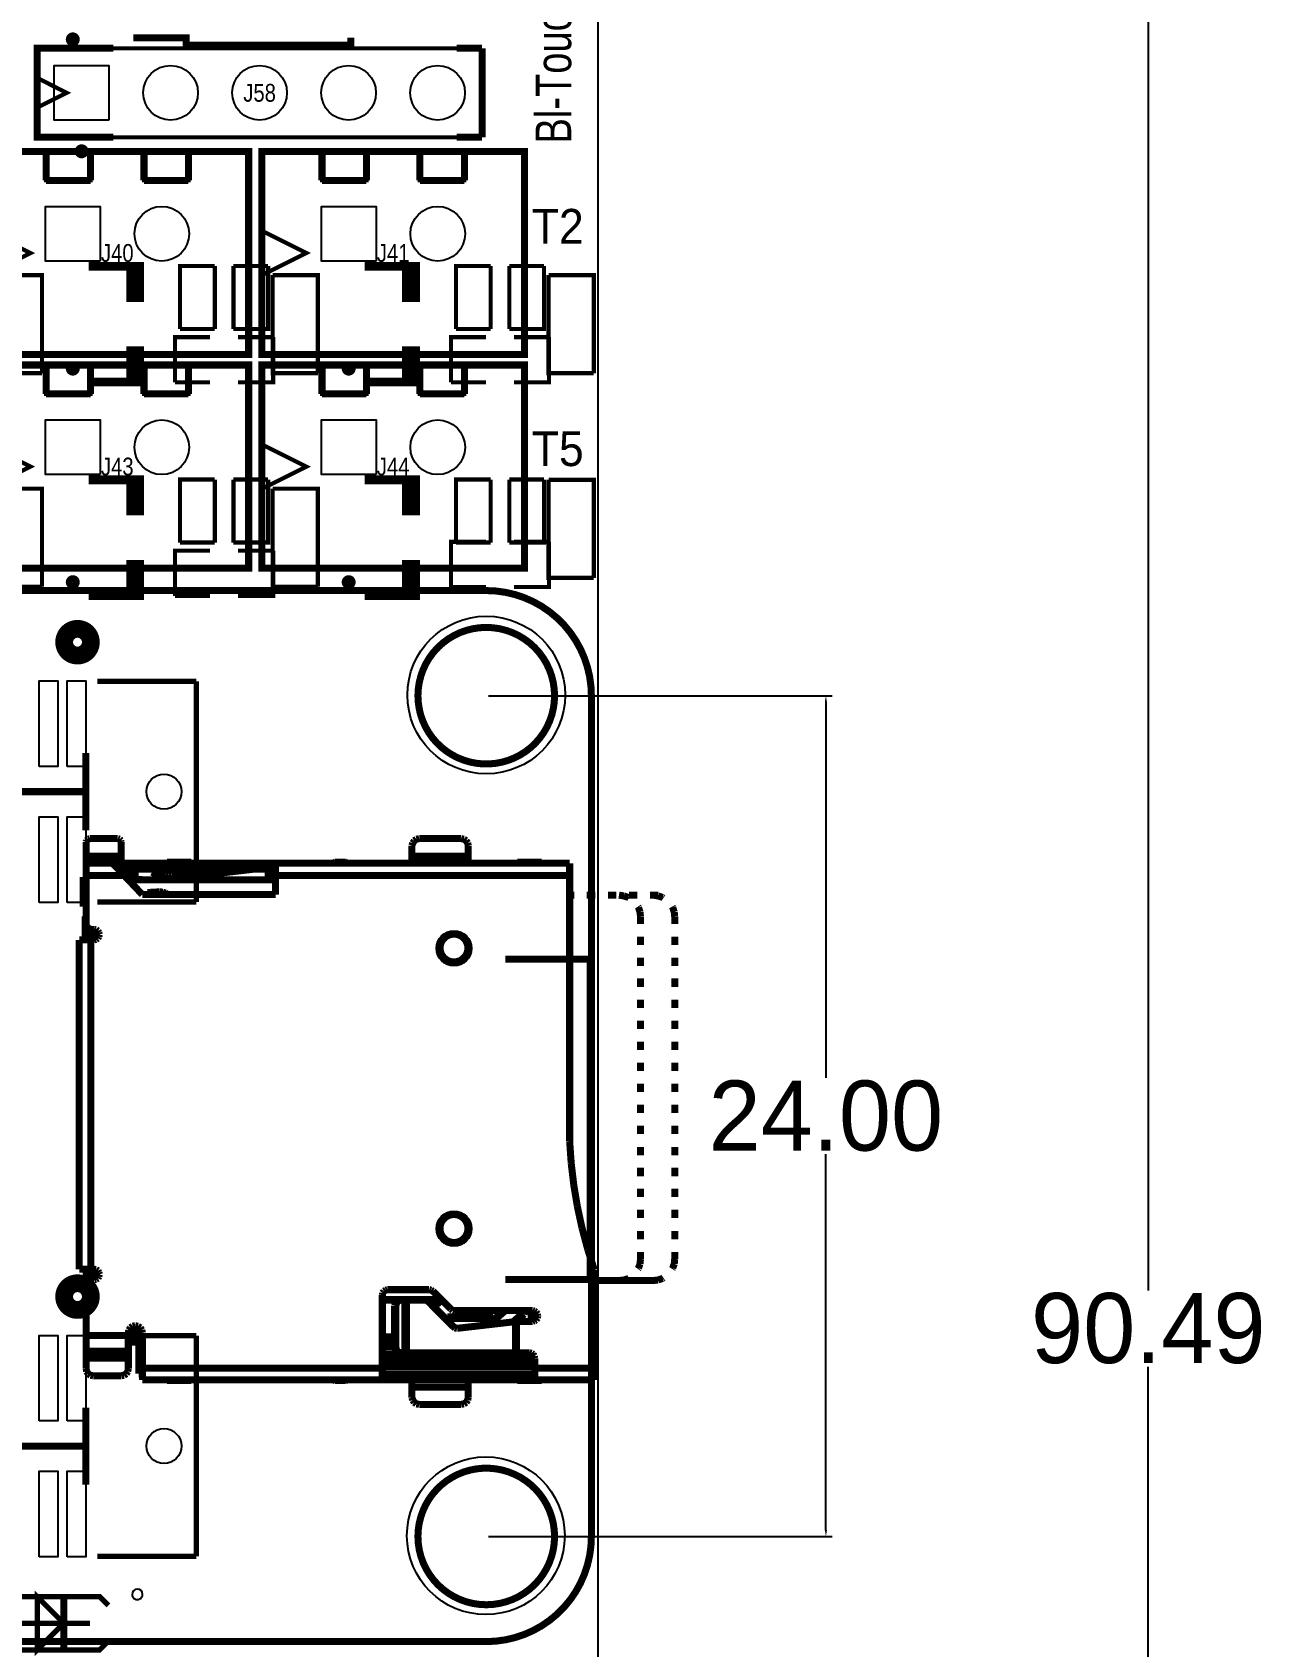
# Model space of a CAD drawing. Extents: x -26 to 196, y -14 to 133.
# Drawn here: x 160.9 to 196.15, y 50.64 to 96.72 of the extents above; entities that cross this region are included whole.
import ezdxf
from ezdxf.enums import TextEntityAlignment as Align

# ---------------------------------------------------------------- set-up
doc = ezdxf.new("R2010")
doc.units = 0
doc.header["$MEASUREMENT"] = 0
doc.layers.get('0').update_dxf_attribs({"linetype": 'CONTINUOUS'})
doc.layers.get('Defpoints').update_dxf_attribs({"linetype": 'CONTINUOUS'})
doc.layers.add('2', color=212, linetype='CONTINUOUS')
doc.dimstyles.get("Standard").update_dxf_attribs({"dimtxt": 0.18, "dimasz": 0.18, "dimexe": 0.18, "dimexo": 0.0625, "dimgap": 0.09, "dimtad": 0, "dimtih": 1, "dimtoh": 1, "dimzin": 0, "dimdsep": 46, "dimtxsty": 'STANDARD', "dimcen": 0.09, "dimadec": 0, "dimazin": 0, "dimtfac": 1, "dimtofl": 0, "dimtmove": 0, "dimatfit": 3, "dimfxl": 1, "dimtolj": 1, "dimtzin": 0, "dimarcsym": 0})

# ---------------------------------------------------------------- blocks, each defined once
blk = doc.blocks.new('*D14')
at = {"color": 0, "linetype": 'Continuous', "lineweight": -2}
for p, q in [((173.914, 77.786), (183.725, 77.786)), ((183.545, 77.606), (183.545, 66.876)), ((183.545, 53.966), (183.545, 64.696)), ((173.914, 53.786), (183.725, 53.786))]:
    blk.add_line(p, q, dxfattribs=at)
at = {"color": 0, "linetype": 'Continuous'}
for points in [[(183.515, 77.606), (183.575, 77.606), (183.545, 77.786)], [(183.515, 53.966), (183.575, 53.966), (183.545, 53.786)]]:
    blk.add_solid(points, dxfattribs=at)
at = {"layer": 'Defpoints', "color": 0, "linetype": 'Continuous'}
for p in [(173.852, 77.786), (173.852, 53.786), (183.545, 53.786)]:
    blk.add_point(p, dxfattribs=at)
at = {"color": 0, "linetype": 'Continuous', "insert": (183.545, 65.786), "char_height": 2, "attachment_point": 5}
blk.add_mtext('\\A1;24.00', dxfattribs=at)
blk = doc.blocks.new('*D15')
at = {"color": 0, "linetype": 'Continuous', "lineweight": -2}
for p, q in [((173.036, 104.965), (192.926, 104.965)), ((192.746, 104.784), (192.746, 60.811)), ((192.746, 14.658), (192.746, 58.631)), ((173.036, 14.478), (192.926, 14.478))]:
    blk.add_line(p, q, dxfattribs=at)
at = {"color": 0, "linetype": 'Continuous'}
for points in [[(192.716, 104.784), (192.776, 104.784), (192.746, 104.965)], [(192.716, 14.658), (192.776, 14.658), (192.746, 14.478)]]:
    blk.add_solid(points, dxfattribs=at)
at = {"layer": 'Defpoints', "color": 0, "linetype": 'Continuous'}
for p in [(172.974, 104.965), (172.974, 14.478), (192.746, 14.478)]:
    blk.add_point(p, dxfattribs=at)
at = {"color": 0, "linetype": 'Continuous', "insert": (192.746, 59.721), "char_height": 2, "attachment_point": 5}
blk.add_mtext('\\A1;90.49', dxfattribs=at)

msp = doc.modelspace()

# ---------------------------------------------------------------- linework, layer by layer
at = {"layer": '2'}
for points in [[(0, 0.762), (0, 108.966), (177.038, 108.966), (177.038, 0.762)], [(163.08324, 94.21622), (161.52368, 94.21622), (161.52368, 95.77578), (163.08324, 95.77578)], [(162.83178, 90.19286), (161.27222, 90.19286), (161.27222, 91.75242), (162.83178, 91.75242)], [(170.70578, 90.19286), (169.14622, 90.19286), (169.14622, 91.75242), (170.70578, 91.75242)], [(162.83178, 84.09686), (161.27222, 84.09686), (161.27222, 85.65642), (162.83178, 85.65642)], [(170.70578, 84.09686), (169.14622, 84.09686), (169.14622, 85.65642), (170.70578, 85.65642)], [(161.08934, 75.76566), (161.08934, 78.2066), (161.62274, 78.2066), (161.62274, 75.76566)], [(161.88944, 75.76566), (161.88944, 78.2066), (162.42284, 78.2066), (162.42284, 75.76566)], [(161.08934, 71.88454), (161.08934, 74.32548), (161.62274, 74.32548), (161.62274, 71.88454)], [(161.88944, 71.88454), (161.88944, 74.32548), (162.42284, 74.32548), (162.42284, 71.88454)], [(161.08934, 57.08396), (161.08934, 59.5249), (161.62274, 59.5249), (161.62274, 57.08396)], [(161.88944, 57.08396), (161.88944, 59.5249), (162.42284, 59.5249), (162.42284, 57.08396)], [(161.08934, 53.20538), (161.08934, 55.64632), (161.62274, 55.64632), (161.62274, 53.20538)], [(161.88944, 53.20538), (161.88944, 55.64632), (162.42284, 55.64632), (162.42284, 53.20538)]]:
    msp.add_lwpolyline(points, close=True, dxfattribs=at)
for points, const_width in [([(163.21278, 93.726), (161.03346, 93.726), (161.03346, 96.266), (163.21278, 96.266)], 0.20066), ([(161.03346, 93.726), (161.03346, 94.57182), (161.87928, 94.996), (161.03346, 95.42018), (161.03346, 96.266)], 0.11938), ([(161.03346, 96.266), (173.73346, 96.266)], 0.11938), ([(163.7792, 96.56572), (165.2905, 96.56572), (165.2905, 96.35998), (169.9895, 96.35998), (169.9895, 96.56572)], 0.20066), ([(173.73346, 96.266), (173.00448, 96.266)], 0.20066), ([(173.73346, 93.726), (173.73346, 96.266)], 0.20066), ([(173.73346, 96.266), (173.73346, 93.726)], 0.11938), ([(173.73346, 93.726), (161.03346, 93.726)], 0.11938), ([(173.00448, 93.726), (173.73346, 93.726)], 0.20066), ([(162.93084, 87.52332), (159.57296, 87.52332), (159.57296, 93.32214), (162.93084, 93.32214)], 0.20066), ([(167.07104, 87.52332), (159.57296, 87.52332), (159.57296, 89.78646), (160.84296, 90.42146), (159.57296, 91.05646), (159.57296, 93.32214), (167.07104, 93.32214), (167.07104, 87.52332)], 0.11938), ([(161.29, 92.49664), (161.29, 93.32214)], 0.20066), ([(161.29, 93.32214), (161.29, 92.49664), (162.56, 92.49664), (162.56, 93.32214)], 0.11938), ([(162.56, 93.32214), (162.56, 92.49664)], 0.20066), ([(162.93084, 87.52332), (167.07104, 87.52332), (167.07104, 93.32214), (162.93084, 93.32214)], 0.20066), ([(164.084, 92.49664), (164.084, 93.32214)], 0.20066), ([(165.354, 93.32214), (165.354, 92.49664), (164.084, 92.49664), (164.084, 93.32214)], 0.11938), ([(165.354, 93.32214), (165.354, 92.49664)], 0.20066), ([(170.80484, 87.52332), (167.44696, 87.52332), (167.44696, 93.32214), (170.80484, 93.32214)], 0.20066), ([(174.94504, 87.52332), (167.44696, 87.52332), (167.44696, 89.78646), (168.71696, 90.42146), (167.44696, 91.05646), (167.44696, 93.32214), (174.94504, 93.32214), (174.94504, 87.52332)], 0.11938), ([(169.164, 92.49664), (169.164, 93.32214)], 0.20066), ([(169.164, 93.32214), (169.164, 92.49664), (170.434, 92.49664), (170.434, 93.32214)], 0.11938), ([(170.434, 93.32214), (170.434, 92.49664)], 0.20066), ([(170.80484, 87.52332), (174.94504, 87.52332), (174.94504, 93.32214), (170.80484, 93.32214)], 0.20066), ([(171.958, 92.49664), (171.958, 93.32214)], 0.20066), ([(173.228, 93.32214), (173.228, 92.49664), (171.958, 92.49664), (171.958, 93.32214)], 0.11938), ([(173.228, 93.32214), (173.228, 92.49664)], 0.20066), ([(162.56, 92.49664), (161.29, 92.49664)], 0.20066), ([(165.354, 92.49664), (164.084, 92.49664)], 0.20066), ([(170.434, 92.49664), (169.164, 92.49664)], 0.20066), ([(173.228, 92.49664), (171.958, 92.49664)], 0.20066), ([(163.703, 90.043), (163.703, 89.154), (163.957, 89.154), (163.957, 90.043), (162.5092, 90.043)], 0.254), ([(165.1127, 88.25484), (165.1127, 90.05316), (166.1033, 90.05316)], 0.11938), ([(166.1033, 88.25484), (166.1033, 90.05316)], 0.11938), ([(167.6273, 90.05316), (167.6273, 88.25484), (166.6367, 88.25484)], 0.11938), ([(166.6367, 90.05316), (167.6273, 90.05316)], 0.11938), ([(166.6367, 90.05316), (166.6367, 88.25484)], 0.11938), ([(171.577, 90.043), (171.577, 89.154), (171.831, 89.154), (171.831, 90.043), (170.3832, 90.043)], 0.254), ([(172.9867, 88.25484), (172.9867, 90.05316), (173.9773, 90.05316)], 0.11938), ([(173.9773, 88.25484), (173.9773, 90.05316)], 0.11938), ([(175.5013, 90.05316), (175.5013, 88.25484), (174.5107, 88.25484)], 0.11938), ([(174.5107, 90.05316), (175.5013, 90.05316)], 0.11938), ([(174.5107, 90.05316), (174.5107, 88.25484)], 0.11938), ([(161.17316, 86.99246), (161.17316, 89.79154), (159.88284, 89.79154)], 0.11938), ([(159.88284, 89.79154), (159.88284, 86.99246), (161.17316, 86.99246)], 0.11938), ([(169.04716, 86.99246), (169.04716, 89.79154), (167.75684, 89.79154)], 0.11938), ([(167.75684, 89.79154), (167.75684, 86.99246), (169.04716, 86.99246)], 0.11938), ([(176.92116, 86.99246), (176.92116, 89.79154), (175.63084, 89.79154)], 0.11938), ([(175.63084, 89.79154), (175.63084, 86.99246), (176.92116, 86.99246)], 0.11938), ([(165.97122, 88.02116), (164.97046, 88.02116), (164.97046, 86.73084)], 0.11938), ([(166.1033, 88.25484), (165.1127, 88.25484)], 0.11938), ([(166.76878, 86.73084), (167.76954, 86.73084), (167.76954, 88.02116)], 0.11938), ([(166.76878, 88.02116), (167.76954, 88.02116)], 0.11938), ([(173.84522, 88.02116), (172.84446, 88.02116), (172.84446, 86.73084)], 0.11938), ([(173.9773, 88.25484), (172.9867, 88.25484)], 0.11938), ([(174.64278, 86.73084), (175.64354, 86.73084), (175.64354, 88.02116)], 0.11938), ([(174.64278, 88.02116), (175.64354, 88.02116)], 0.11938), ([(163.703, 86.741), (163.703, 87.63), (163.957, 87.63), (163.957, 86.741), (162.5092, 86.741)], 0.254), ([(171.577, 86.741), (171.577, 87.63), (171.831, 87.63), (171.831, 86.741), (170.3832, 86.741)], 0.254), ([(162.93084, 81.42732), (159.57296, 81.42732), (159.57296, 87.22614), (162.93084, 87.22614)], 0.20066), ([(167.07104, 81.42732), (159.57296, 81.42732), (159.57296, 83.69046), (160.84296, 84.32546), (159.57296, 84.96046), (159.57296, 87.22614), (167.07104, 87.22614), (167.07104, 81.42732)], 0.11938), ([(161.29, 86.40064), (161.29, 87.22614)], 0.20066), ([(161.29, 87.22614), (161.29, 86.40064), (162.56, 86.40064), (162.56, 87.22614)], 0.11938), ([(162.56, 87.22614), (162.56, 86.40064)], 0.20066), ([(162.93084, 81.42732), (167.07104, 81.42732), (167.07104, 87.22614), (162.93084, 87.22614)], 0.20066), ([(164.084, 86.40064), (164.084, 87.22614)], 0.20066), ([(165.354, 87.22614), (165.354, 86.40064), (164.084, 86.40064), (164.084, 87.22614)], 0.11938), ([(165.354, 87.22614), (165.354, 86.40064)], 0.20066), ([(170.80484, 81.42732), (167.44696, 81.42732), (167.44696, 87.22614), (170.80484, 87.22614)], 0.20066), ([(174.94504, 81.42732), (167.44696, 81.42732), (167.44696, 83.69046), (168.71696, 84.32546), (167.44696, 84.96046), (167.44696, 87.22614), (174.94504, 87.22614), (174.94504, 81.42732)], 0.11938), ([(169.164, 86.40064), (169.164, 87.22614)], 0.20066), ([(169.164, 87.22614), (169.164, 86.40064), (170.434, 86.40064), (170.434, 87.22614)], 0.11938), ([(170.434, 87.22614), (170.434, 86.40064)], 0.20066), ([(170.80484, 81.42732), (174.94504, 81.42732), (174.94504, 87.22614), (170.80484, 87.22614)], 0.20066), ([(171.958, 86.40064), (171.958, 87.22614)], 0.20066), ([(173.228, 87.22614), (173.228, 86.40064), (171.958, 86.40064), (171.958, 87.22614)], 0.11938), ([(173.228, 87.22614), (173.228, 86.40064)], 0.20066), ([(165.97122, 86.73084), (164.97046, 86.73084)], 0.11938), ([(173.84522, 86.73084), (172.84446, 86.73084)], 0.11938), ([(162.56, 86.40064), (161.29, 86.40064)], 0.20066), ([(165.354, 86.40064), (164.084, 86.40064)], 0.20066), ([(170.434, 86.40064), (169.164, 86.40064)], 0.20066), ([(173.228, 86.40064), (171.958, 86.40064)], 0.20066), ([(163.703, 83.947), (163.703, 83.058), (163.957, 83.058), (163.957, 83.947), (162.5092, 83.947)], 0.254), ([(165.1127, 82.15884), (165.1127, 83.95716), (166.1033, 83.95716)], 0.11938), ([(166.1033, 82.15884), (166.1033, 83.95716)], 0.11938), ([(167.6273, 83.95716), (167.6273, 82.15884), (166.6367, 82.15884)], 0.11938), ([(166.6367, 83.95716), (167.6273, 83.95716)], 0.11938), ([(166.6367, 83.95716), (166.6367, 82.15884)], 0.11938), ([(171.577, 83.947), (171.577, 83.058), (171.831, 83.058), (171.831, 83.947), (170.3832, 83.947)], 0.254), ([(172.9867, 82.15884), (172.9867, 83.95716), (173.9773, 83.95716)], 0.11938), ([(173.9773, 82.15884), (173.9773, 83.95716)], 0.11938), ([(175.5013, 83.95716), (175.5013, 82.15884), (174.5107, 82.15884)], 0.11938), ([(174.5107, 83.95716), (175.5013, 83.95716)], 0.11938), ([(174.5107, 83.95716), (174.5107, 82.15884)], 0.11938), ([(176.92116, 81.15046), (176.92116, 83.94954), (175.63084, 83.94954)], 0.11938), ([(175.63084, 83.94954), (175.63084, 81.15046), (176.92116, 81.15046)], 0.11938), ([(161.17316, 80.89646), (161.17316, 83.69554), (159.88284, 83.69554)], 0.11938), ([(159.88284, 83.69554), (159.88284, 80.89646), (161.17316, 80.89646)], 0.11938), ([(169.04716, 80.89646), (169.04716, 83.69554), (167.75684, 83.69554)], 0.11938), ([(167.75684, 83.69554), (167.75684, 80.89646), (169.04716, 80.89646)], 0.11938), ([(166.1033, 82.15884), (165.1127, 82.15884)], 0.11938), ([(173.84522, 82.17916), (172.84446, 82.17916), (172.84446, 80.88884)], 0.11938), ([(173.9773, 82.15884), (172.9867, 82.15884)], 0.11938), ([(174.64278, 80.88884), (175.64354, 80.88884), (175.64354, 82.17916)], 0.11938), ([(174.64278, 82.17916), (175.64354, 82.17916)], 0.11938), ([(163.703, 80.645), (163.703, 81.534), (163.957, 81.534), (163.957, 80.645), (162.5092, 80.645)], 0.254), ([(165.97122, 81.92516), (164.97046, 81.92516), (164.97046, 80.63484)], 0.11938), ([(166.76878, 80.63484), (167.76954, 80.63484), (167.76954, 81.92516)], 0.11938), ([(166.76878, 81.92516), (167.76954, 81.92516)], 0.11938), ([(171.577, 80.645), (171.577, 81.534), (171.831, 81.534), (171.831, 80.645), (170.3832, 80.645)], 0.254), ([(124.85116, 80.78724), (173.8503, 80.78724)], 0.20066), ([(165.97122, 80.63484), (164.97046, 80.63484)], 0.11938), ([(173.84522, 80.88884), (172.84446, 80.88884)], 0.11938), ([(162.7505, 78.19644), (165.57498, 78.19644)], 0.1524), ([(165.57498, 71.89724), (165.57498, 78.19644)], 0.1524), ([(176.85258, 53.78704), (176.85258, 77.78496)], 0.20066), ([(162.4203, 73.94702), (162.4203, 76.14666)], 0.20066), ([(138.68654, 75.04684), (162.4203, 75.04684)], 0.20066), ([(162.433, 73.6092), (162.44824, 73.65238)], 0.20066), ([(162.44824, 73.65238), (162.4838, 73.69048)], 0.20066), ([(162.4838, 73.69048), (162.5346, 73.70572)], 0.20066), ([(162.5346, 73.70572), (163.33724, 73.70572)], 0.20066), ([(163.33724, 73.70572), (163.38804, 73.69048)], 0.20066), ([(163.38804, 73.69048), (163.4236, 73.65238)], 0.20066), ([(163.4236, 73.65238), (163.43122, 73.6092)], 0.20066), ([(171.7548, 73.58126), (171.79798, 73.6473)], 0.20066), ([(171.79798, 73.6473), (171.8564, 73.69048)], 0.20066), ([(171.8564, 73.69048), (171.93768, 73.70572)], 0.20066), ([(173.13402, 73.70572), (171.93768, 73.70572)], 0.20066), ([(173.13402, 73.70572), (173.21276, 73.69048)], 0.20066), ([(173.21276, 73.69048), (173.2788, 73.6473)], 0.20066), ([(173.2788, 73.6473), (173.32198, 73.58126)], 0.20066), ([(162.433, 73.00468), (162.433, 73.6092)], 0.20066), ([(163.43122, 73.20788), (162.433, 73.20788)], 0.20066), ([(163.43122, 73.6092), (163.43122, 73.00468)], 0.20066), ([(171.73194, 73.5076), (171.7548, 73.58126)], 0.20066), ([(171.73194, 73.00468), (171.73194, 73.5076)], 0.20066), ([(173.33722, 73.20788), (171.73194, 73.20788)], 0.20066), ([(173.32198, 73.58126), (173.33722, 73.5076)], 0.20066), ([(173.33722, 73.00468), (173.33722, 73.5076)], 0.20066), ([(162.433, 73.00468), (176.23282, 73.00468)], 0.20066), ([(162.433, 73.00468), (162.433, 71.26732)], 0.20066), ([(163.18484, 73.00468), (164.03828, 72.10806)], 0.20066), ([(163.32962, 72.85736), (164.28466, 72.85736)], 0.20066), ([(167.83812, 72.83704), (163.34486, 72.83704)], 0.20066), ([(163.63696, 72.63892), (163.52012, 72.83704)], 0.20066), ([(164.28466, 72.85736), (164.28466, 73.00468)], 0.20066), ([(167.83812, 72.85736), (164.28466, 72.85736)], 0.20066), ([(164.36594, 72.88784), (164.30752, 72.74814)], 0.20066), ([(164.65042, 72.59574), (164.30752, 72.74814)], 0.20066), ([(164.71646, 72.73544), (164.36594, 72.88784)], 0.20066), ([(164.4396, 73.00468), (164.4396, 72.85736)], 0.20066), ([(164.78758, 72.71258), (164.71646, 72.73544)], 0.20066), ([(164.73678, 73.00468), (164.73678, 73.03262)], 0.20066), ([(165.43782, 73.03262), (164.73678, 73.03262)], 0.20066), ([(164.73678, 72.83704), (164.73678, 72.85736)], 0.20066), ([(167.3479, 73.00468), (164.86886, 72.70496)], 0.20066), ([(167.37076, 72.85228), (164.89172, 72.56018)], 0.20066), ([(165.43782, 73.00468), (165.43782, 73.03262)], 0.20066), ([(165.43782, 72.83704), (165.43782, 72.85736)], 0.20066), ([(167.3479, 73.00468), (167.44442, 73.00468)], 0.20066), ([(167.37076, 72.85228), (167.44442, 72.85736)], 0.20066), ([(167.44442, 73.00468), (167.44442, 72.85736)], 0.20066), ([(167.63238, 72.83704), (167.63238, 72.5297)], 0.20066), ([(167.68318, 73.00468), (167.68318, 72.85736)], 0.20066), ([(167.83812, 73.00468), (167.83812, 72.5297)], 0.20066), ([(167.83812, 72.9742), (167.83812, 72.10806)], 0.20066), ([(169.46372, 73.00468), (169.50182, 73.025)], 0.20066), ([(169.50182, 73.025), (169.53738, 73.03262)], 0.20066), ([(169.8371, 73.03262), (169.53738, 73.03262)], 0.20066), ([(169.63898, 73.03262), (169.63898, 73.025)], 0.20066), ([(169.63898, 73.01992), (169.63898, 73.00468)], 0.20066), ([(169.73296, 73.01992), (169.63898, 73.01992)], 0.20066), ([(169.73296, 73.03262), (169.73296, 73.025)], 0.20066), ([(169.73296, 73.01992), (169.73296, 73.00468)], 0.20066), ([(169.8371, 73.03262), (169.87266, 73.025)], 0.20066), ([(169.87266, 73.025), (169.90822, 73.00468)], 0.20066), ([(175.4378, 73.03262), (174.73676, 73.03262)], 0.20066), ([(174.73676, 73.00468), (174.73676, 73.03262)], 0.20066), ([(175.4378, 73.00468), (175.4378, 73.03262)], 0.20066), ([(176.23282, 73.00468), (176.23282, 65.0621)], 0.20066), ([(162.35172, 72.61098), (162.35172, 71.76516)], 0.20066), ([(162.35172, 72.61098), (162.433, 72.61098)], 0.20066), ([(162.433, 72.65416), (163.5125, 72.65416)], 0.20066), ([(163.93414, 72.63892), (163.53282, 72.63892)], 0.20066), ([(163.63696, 72.5297), (167.83812, 72.5297)], 0.20066), ([(163.93414, 72.5297), (163.93414, 72.63892)], 0.20066), ([(164.76726, 72.56018), (164.65042, 72.59574)], 0.20066), ([(164.89172, 72.56018), (164.76726, 72.56018)], 0.20066), ([(164.86886, 72.70496), (164.78758, 72.71258)], 0.20066), ([(167.63238, 72.63892), (167.83812, 72.63892)], 0.20066), ([(167.83812, 72.65416), (176.23282, 72.65416)], 0.20066), ([(162.7505, 71.89724), (165.57498, 71.89724)], 0.1524), ([(164.03828, 72.10806), (167.83812, 72.10806)], 0.20066), ([(164.28466, 72.1741), (164.18306, 72.16648)], 0.20066), ([(164.28466, 72.1741), (164.18306, 72.16648)], 0.20066), ([(164.18306, 72.16648), (164.19068, 72.10806)], 0.20066), ([(164.18306, 72.16648), (164.19068, 72.10806)], 0.20066), ([(164.28466, 72.1741), (164.53358, 72.1868)], 0.20066), ([(164.28466, 72.1741), (164.53358, 72.1868)], 0.20066), ([(164.28466, 72.10806), (164.28466, 72.1741)], 0.20066), ([(164.28466, 72.10806), (164.28466, 72.1741)], 0.20066), ([(164.53358, 72.1868), (164.61994, 72.17918)], 0.20066), ([(164.61994, 72.17918), (164.70122, 72.15124)], 0.20066), ([(164.70122, 72.15124), (164.77488, 72.10806)], 0.20066), ([(176.23282, 72.09282), (176.3649, 72.09282)], 0.20066), ([(176.23282, 72.09282), (176.3649, 72.09282)], 0.20066), ([(176.7205, 72.09282), (176.9618, 72.09282)], 0.20066), ([(176.72812, 72.09282), (176.9618, 72.09282)], 0.20066), ([(177.32756, 72.09282), (177.56886, 72.09282)], 0.20066), ([(177.32756, 72.09282), (177.56886, 72.09282)], 0.20066), ([(177.63998, 72.09282), (177.77968, 72.06996)], 0.20066), ([(177.77968, 72.06996), (177.91176, 72.02678)], 0.20066), ([(177.91176, 72.02678), (177.93208, 72.01154)], 0.20066), ([(177.92446, 72.09282), (178.16576, 72.09282)], 0.20066), ([(177.92446, 72.09282), (178.16576, 72.09282)], 0.20066), ([(178.5239, 72.09282), (178.65344, 72.09282)], 0.20066), ([(178.5239, 72.09282), (178.7652, 72.09282)], 0.20066), ([(178.61788, 72.09282), (178.75758, 72.06996)], 0.20066), ([(178.75758, 72.06996), (178.88712, 72.02678)], 0.20066), ([(178.88712, 72.02678), (178.90998, 72.01154)], 0.20066), ([(162.35172, 71.76516), (162.433, 71.76516)], 0.20066), ([(162.40252, 71.4883), (162.40252, 70.8152)], 0.20066), ([(162.40252, 71.4883), (162.433, 71.4883)], 0.20066), ([(178.181, 71.76516), (178.19624, 71.7423)], 0.20066), ([(178.19624, 71.7423), (178.23942, 71.61022)], 0.20066), ([(178.23942, 71.61022), (178.25466, 71.47306)], 0.20066), ([(178.25466, 71.47306), (178.25466, 71.26732)], 0.20066), ([(179.1589, 71.76516), (179.1716, 71.7423)], 0.20066), ([(179.1716, 71.7423), (179.21732, 71.61022)], 0.20066), ([(179.21732, 71.61022), (179.23002, 71.47306)], 0.20066), ([(179.23002, 71.47306), (179.23002, 71.26732)], 0.20066), ([(162.433, 70.8152), (162.433, 71.26732)], 0.20066), ([(162.44824, 71.2089), (162.433, 71.26732)], 0.20066), ([(162.47618, 71.1581), (162.44824, 71.2089)], 0.20066), ([(162.52698, 71.13016), (162.47618, 71.1581)], 0.20066), ([(162.5854, 71.11492), (162.52698, 71.13016)], 0.20066), ([(162.5854, 71.11492), (162.65906, 71.11492)], 0.20066), ([(162.6362, 70.8152), (162.6362, 71.11492)], 0.20066), ([(162.65906, 71.11492), (162.71748, 71.1073)], 0.20066), ([(162.71748, 71.1073), (162.76828, 71.07174)], 0.20066), ([(162.76828, 71.07174), (162.79622, 71.02094)], 0.20066), ([(162.79622, 70.91172), (162.76828, 70.86092)], 0.20066), ([(162.79622, 71.02094), (162.81146, 70.97014)], 0.20066), ([(162.81146, 70.97014), (162.79622, 70.91172)], 0.20066), ([(178.25466, 70.91172), (178.25466, 70.67042)], 0.20066), ([(179.23002, 70.91172), (179.23002, 70.67042)], 0.20066), ([(162.23488, 61.41466), (162.23488, 70.8152)], 0.20066), ([(162.23488, 70.8152), (162.65906, 70.8152)], 0.20066), ([(162.57016, 70.8152), (162.57016, 61.41466)], 0.20066), ([(162.71748, 70.83044), (162.65906, 70.8152)], 0.20066), ([(162.76828, 70.86092), (162.71748, 70.83044)], 0.20066), ([(174.3964, 70.26656), (176.81702, 70.26656)], 0.20066), ([(176.81702, 61.12256), (176.81702, 70.26656)], 0.20066), ([(178.25466, 70.31228), (178.25466, 70.07098)], 0.20066), ([(179.23002, 70.31228), (179.23002, 70.07098)], 0.20066), ([(178.25466, 69.71538), (178.25466, 69.47408)], 0.20066), ([(179.23002, 69.71538), (179.23002, 69.47408)], 0.20066), ([(178.25466, 69.10832), (178.25466, 68.86956)], 0.20066), ([(179.23002, 69.10832), (179.23002, 68.86956)], 0.20066), ([(178.25466, 68.51142), (178.25466, 68.27012)], 0.20066), ([(179.23002, 68.51142), (179.23002, 68.27012)], 0.20066), ([(178.25466, 67.91198), (178.25466, 67.67322)], 0.20066), ([(179.23002, 67.91198), (179.23002, 67.67322)], 0.20066), ([(178.25466, 67.30746), (178.25466, 67.07378)], 0.20066), ([(179.23002, 67.30746), (179.23002, 67.07378)], 0.20066), ([(178.25466, 66.71056), (178.25466, 66.46926)], 0.20066), ([(179.23002, 66.71056), (179.23002, 66.46926)], 0.20066), ([(178.25466, 66.11112), (178.25466, 65.86982)], 0.20066), ([(179.23002, 66.11112), (179.23002, 65.86982)], 0.20066), ([(178.25466, 65.51422), (178.25466, 65.27292)], 0.20066), ([(179.23002, 65.51422), (179.23002, 65.27292)], 0.20066), ([(176.276, 64.4398), (176.23282, 65.0621)], 0.20066), ([(178.25466, 64.90716), (178.25466, 64.6684)], 0.20066), ([(179.23002, 64.90716), (179.23002, 64.6684)], 0.20066), ([(176.34966, 63.82004), (176.276, 64.4398)], 0.20066), ([(178.25466, 64.31026), (178.25466, 64.06896)], 0.20066), ([(179.23002, 64.31026), (179.23002, 64.06896)], 0.20066), ([(176.45126, 63.2079), (176.34966, 63.82004)], 0.20066), ([(178.25466, 63.71082), (178.25466, 63.47206)], 0.20066), ([(179.23002, 63.71082), (179.23002, 63.47206)], 0.20066), ([(176.58334, 62.59576), (176.45126, 63.2079)], 0.20066), ([(178.25466, 63.11392), (178.25466, 62.87262)], 0.20066), ([(179.23002, 63.11392), (179.23002, 62.87262)], 0.20066), ([(176.74336, 61.99632), (176.58334, 62.59576)], 0.20066), ([(178.25466, 62.5094), (178.25466, 62.2681)], 0.20066), ([(179.23002, 62.5094), (179.23002, 62.2681)], 0.20066), ([(176.93386, 61.39942), (176.74336, 61.99632)], 0.20066), ([(178.25466, 61.70676), (178.23942, 61.56706)], 0.20066), ([(178.25466, 61.90996), (178.25466, 61.70676)], 0.20066), ([(179.23002, 61.70676), (179.21732, 61.56706)], 0.20066), ([(179.23002, 61.90996), (179.23002, 61.70676)], 0.20066), ([(162.23488, 61.41466), (162.65906, 61.41466)], 0.20066), ([(162.433, 60.96254), (162.433, 61.41466)], 0.20066), ([(162.6362, 61.11494), (162.6362, 61.41466)], 0.20066), ([(162.65906, 61.41466), (162.71748, 61.40704)], 0.20066), ([(162.71748, 61.40704), (162.76828, 61.37148)], 0.20066), ([(162.76828, 61.37148), (162.79622, 61.31814)], 0.20066), ([(162.79622, 61.20892), (162.76828, 61.15812)], 0.20066), ([(162.79622, 61.31814), (162.81146, 61.26734)], 0.20066), ([(162.81146, 61.26734), (162.79622, 61.20892)], 0.20066), ([(176.93386, 61.39942), (176.93386, 58.2549)], 0.20066), ([(178.19624, 61.4426), (178.181, 61.42228)], 0.20066), ([(178.23942, 61.56706), (178.19624, 61.4426)], 0.20066), ([(179.1716, 61.4426), (179.1589, 61.42228)], 0.20066), ([(179.21732, 61.56706), (179.1716, 61.4426)], 0.20066), ([(162.433, 60.96254), (162.44824, 61.02096)], 0.20066), ([(162.433, 60.96254), (162.433, 58.57748)], 0.20066), ([(162.44824, 61.02096), (162.47618, 61.07176)], 0.20066), ([(162.47618, 61.07176), (162.52698, 61.0997)], 0.20066), ([(162.52698, 61.0997), (162.5854, 61.11494)], 0.20066), ([(162.65906, 61.11494), (162.5854, 61.11494)], 0.20066), ([(162.71748, 61.13018), (162.65906, 61.11494)], 0.20066), ([(162.76828, 61.15812), (162.71748, 61.13018)], 0.20066), ([(170.88612, 60.67806), (170.89374, 60.73648)], 0.20066), ([(170.89374, 60.73648), (170.9293, 60.78728)], 0.20066), ([(170.9293, 60.78728), (170.9801, 60.81522)], 0.20066), ([(170.9801, 60.81522), (171.0309, 60.83046)], 0.20066), ([(171.0309, 60.83046), (172.22216, 60.83046)], 0.20066), ([(172.22216, 60.83046), (172.28058, 60.81522)], 0.20066), ([(172.28058, 60.81522), (172.33138, 60.78728)], 0.20066), ([(172.33138, 60.78728), (172.84192, 60.27674)], 0.20066), ([(174.3964, 61.12256), (176.81702, 61.12256)], 0.20066), ([(176.96942, 61.09208), (178.65344, 61.09208)], 0.20066), ([(176.96942, 61.09208), (177.33518, 61.09208)], 0.20066), ([(177.77968, 61.10732), (177.63998, 61.09208)], 0.20066), ([(177.69078, 61.09208), (177.93208, 61.09208)], 0.20066), ([(177.91176, 61.1505), (177.77968, 61.10732)], 0.20066), ([(177.93208, 61.16574), (177.91176, 61.1505)], 0.20066), ([(178.29022, 61.09208), (178.53152, 61.09208)], 0.20066), ([(178.75758, 61.10732), (178.61788, 61.09208)], 0.20066), ([(178.88712, 61.1505), (178.75758, 61.10732)], 0.20066), ([(178.90998, 61.16574), (178.88712, 61.1505)], 0.20066), ([(170.88612, 58.2549), (170.88612, 60.67806)], 0.20066), ([(172.56506, 60.5536), (170.88612, 60.5536)], 0.20066), ([(172.57776, 60.53074), (170.88612, 60.53074)], 0.20066), ([(171.23664, 60.37834), (171.25188, 60.43676)], 0.20066), ([(171.2722, 60.37834), (171.23664, 60.37834)], 0.20066), ([(171.23664, 60.37834), (171.23664, 59.182)], 0.20066), ([(171.25188, 60.43676), (171.27982, 60.48756)], 0.20066), ([(171.2722, 60.37834), (171.28744, 60.43676)], 0.20066), ([(171.2722, 60.37834), (171.2722, 59.182)], 0.20066), ([(171.27982, 60.48756), (171.323, 60.51804)], 0.20066), ([(171.28744, 60.43676), (171.31538, 60.48756)], 0.20066), ([(171.31538, 60.48756), (171.3611, 60.51804)], 0.20066), ([(171.323, 60.51804), (171.38142, 60.53074)], 0.20066), ([(171.3611, 60.51804), (171.41952, 60.53074)], 0.20066), ([(171.38142, 60.53074), (172.10532, 60.53074)], 0.20066), ([(171.41952, 60.53074), (171.4119, 60.53074)], 0.20066), ([(171.52874, 59.0296), (171.52874, 60.53074)], 0.20066), ([(171.57954, 59.0296), (171.57954, 60.53074)], 0.20066), ([(172.10532, 60.53074), (172.16374, 60.51804)], 0.20066), ([(172.11802, 60.53074), (172.17644, 60.51804)], 0.20066), ([(172.16374, 60.51804), (172.20692, 60.47994)], 0.20066), ([(172.17644, 60.51804), (172.22216, 60.47994)], 0.20066), ([(172.20692, 60.47994), (172.22216, 60.47994)], 0.20066), ([(172.90796, 59.77382), (172.20692, 60.47994)], 0.20066), ([(172.92066, 59.77382), (172.22216, 60.47994)], 0.20066), ([(172.31614, 60.53074), (172.4533, 60.48756)], 0.20066), ([(172.4533, 60.48756), (172.33138, 60.37834)], 0.20066), ([(172.57776, 60.52312), (172.35932, 60.34278)], 0.20066), ([(172.4533, 60.48756), (172.56506, 60.51804)], 0.20066), ([(172.56506, 60.51804), (172.57776, 60.52312)], 0.20066), ([(172.57776, 60.52312), (172.57014, 60.52312)], 0.20066), ([(172.57776, 60.52312), (172.58538, 60.53074)], 0.20066), ([(172.89272, 60.23864), (172.84192, 60.27674)], 0.20066), ([(172.6819, 60.0202), (172.70222, 60.04306)], 0.20066), ([(172.70222, 60.04306), (172.73778, 60.0583)], 0.20066), ([(172.73778, 60.0075), (172.70222, 60.04306)], 0.20066), ([(172.70984, 59.98464), (172.73778, 60.0075)], 0.20066), ([(172.73778, 60.0583), (174.05096, 60.0583)], 0.20066), ([(172.73778, 60.0583), (172.73778, 60.0075)], 0.20066), ([(172.73778, 60.0075), (174.05096, 60.0075)], 0.20066), ([(172.95114, 60.23356), (172.89272, 60.23864)], 0.20066), ([(172.95114, 60.23356), (175.17618, 60.23356)], 0.20066), ([(174.68596, 59.9186), (173.02988, 59.7281)], 0.20066), ([(173.11878, 60.0583), (173.11878, 60.23356)], 0.20066), ([(173.20514, 60.0583), (173.20514, 60.23356)], 0.20066), ([(173.84014, 59.82462), (173.863, 59.84494)], 0.20066), ([(174.05096, 60.0075), (173.863, 59.84494)], 0.20066), ([(173.863, 59.84494), (173.88332, 59.82462)], 0.20066), ([(174.40148, 60.23356), (173.92904, 59.83224)], 0.20066), ([(174.05096, 60.0583), (174.08906, 60.03544)], 0.20066), ([(174.05096, 60.0075), (174.05096, 60.0583)], 0.20066), ([(174.08144, 59.96178), (174.05096, 60.0075)], 0.20066), ([(174.1551, 59.86018), (174.05858, 59.94146)], 0.20066), ([(174.18304, 59.86018), (174.07382, 59.95416)], 0.20066), ([(174.10176, 59.99988), (174.08144, 59.96178)], 0.20066), ([(174.08906, 60.03544), (174.10176, 59.99988)], 0.20066), ([(174.36592, 60.23356), (174.10176, 60.0075)], 0.20066), ([(174.6123, 59.91098), (174.82566, 60.09386)], 0.20066), ([(174.71644, 59.92622), (174.68596, 59.92622)], 0.20066), ([(174.68596, 59.92622), (174.68596, 59.9186)], 0.20066), ([(174.68596, 59.0296), (174.68596, 59.92622)], 0.20066), ([(174.7012, 59.92622), (174.86122, 60.0583)], 0.20066), ([(174.75962, 59.92622), (174.71644, 59.92622)], 0.20066), ([(174.71644, 59.0296), (174.71644, 59.92622)], 0.20066), ([(175.17618, 59.92622), (174.75962, 59.92622)], 0.20066), ([(174.88408, 60.15228), (174.82566, 60.09386)], 0.20066), ([(174.86122, 60.0583), (174.82566, 60.09386)], 0.20066), ([(174.92726, 60.12942), (174.86122, 60.0583)], 0.20066), ([(174.91202, 60.23356), (174.88408, 60.15228)], 0.20066), ([(174.96282, 60.23356), (174.92726, 60.12942)], 0.20066), ([(175.13808, 60.23356), (175.13808, 59.92622)], 0.20066), ([(175.17618, 60.23356), (175.22698, 60.21832)], 0.20066), ([(175.22698, 59.94146), (175.17618, 59.92622)], 0.20066), ([(175.22698, 60.21832), (175.27778, 60.18784)], 0.20066), ([(175.27778, 59.9694), (175.22698, 59.94146)], 0.20066), ([(175.2346, 60.2107), (175.2346, 59.94908)], 0.20066), ([(175.27778, 60.18784), (175.31334, 60.13704)], 0.20066), ([(175.31334, 60.0202), (175.27778, 59.9694)], 0.20066), ([(175.31334, 60.13704), (175.32096, 60.07862)], 0.20066), ([(175.32096, 60.07862), (175.31334, 60.0202)], 0.20066), ([(163.63696, 59.5249), (162.433, 59.5249)], 0.20066), ([(162.7505, 59.51474), (165.57498, 59.51474)], 0.1524), ([(163.63696, 59.59856), (163.64966, 59.6773)], 0.20066), ([(163.63696, 59.59856), (163.63696, 58.57748)], 0.20066), ([(163.93414, 59.53252), (163.63696, 59.53252)], 0.20066), ([(164.03066, 59.63412), (163.64458, 59.63412)], 0.20066), ([(163.64966, 59.6773), (163.69538, 59.74334)], 0.20066), ([(163.69538, 59.74334), (163.75888, 59.78652)], 0.20066), ([(163.75888, 59.78652), (163.83254, 59.80176)], 0.20066), ([(163.83254, 59.80176), (163.91382, 59.78652)], 0.20066), ([(163.91382, 59.78652), (163.97986, 59.74334)], 0.20066), ([(163.93414, 59.53252), (163.93414, 58.43016)], 0.20066), ([(163.97986, 59.74334), (164.02304, 59.6773)], 0.20066), ([(164.02304, 59.6773), (164.03828, 59.59856)], 0.20066), ([(164.03828, 58.2549), (164.03828, 59.59856)], 0.20066), ([(165.57498, 53.21554), (165.57498, 59.51474)], 0.1524), ([(171.23664, 59.48172), (170.88612, 59.48172)], 0.20066), ([(171.23664, 59.436), (170.88612, 59.436)], 0.20066), ([(170.88612, 59.39282), (171.23664, 59.3852)], 0.20066), ([(172.90796, 59.77382), (172.92066, 59.77382)], 0.20066), ([(172.95876, 59.73572), (172.90796, 59.77382)], 0.20066), ([(172.95876, 59.74334), (172.92066, 59.77382)], 0.20066), ([(173.00194, 59.7281), (172.95876, 59.74334)], 0.20066), ([(173.01718, 59.7281), (172.95876, 59.73572)], 0.20066), ([(173.02988, 59.7281), (173.01718, 59.7281)], 0.20066), ([(163.63696, 59.07278), (162.433, 59.07278)], 0.20066), ([(163.93414, 59.3344), (163.63696, 59.3344)], 0.20066), ([(170.88612, 59.19724), (171.23664, 59.182)], 0.20066), ([(170.88612, 58.98388), (174.78756, 58.98388)], 0.20066), ([(170.88612, 58.93308), (174.78756, 58.93308)], 0.20066), ([(171.23664, 59.182), (171.2722, 59.182)], 0.20066), ([(171.25188, 59.12358), (171.23664, 59.182)], 0.20066), ([(171.27982, 59.07278), (171.25188, 59.12358)], 0.20066), ([(171.28744, 59.12358), (171.2722, 59.182)], 0.20066), ([(171.323, 59.0423), (171.27982, 59.07278)], 0.20066), ([(171.31538, 59.07278), (171.28744, 59.12358)], 0.20066), ([(171.3611, 59.0423), (171.31538, 59.07278)], 0.20066), ([(171.38142, 59.0296), (171.323, 59.0423)], 0.20066), ([(171.41952, 59.0296), (171.3611, 59.0423)], 0.20066), ([(175.08728, 59.0296), (171.38142, 59.0296)], 0.20066), ([(171.43984, 58.98388), (171.49826, 59.0296)], 0.20066), ([(171.47794, 58.98388), (171.52874, 59.0296)], 0.20066), ([(172.72508, 59.0296), (172.72508, 58.98388)], 0.20066), ([(172.76064, 59.0296), (172.76064, 58.98388)], 0.20066), ([(173.7233, 59.0296), (173.7233, 58.98388)], 0.20066), ([(173.7614, 59.0296), (173.7614, 58.98388)], 0.20066), ([(174.84598, 58.9915), (174.78756, 58.98388)], 0.20066), ([(174.78756, 58.93308), (174.78756, 58.98388)], 0.20066), ([(174.8536, 58.94832), (174.78756, 58.93308)], 0.20066), ([(174.8917, 59.0296), (174.84598, 58.9915)], 0.20066), ([(174.91202, 58.9788), (174.8536, 58.94832)], 0.20066), ([(174.9552, 59.0296), (174.91202, 58.9788)], 0.20066), ([(175.08728, 59.0296), (175.1457, 59.01436)], 0.20066), ([(175.13808, 59.02198), (175.13808, 58.78068)], 0.20066), ([(175.1457, 59.01436), (175.18888, 58.98388)], 0.20066), ([(175.18888, 58.98388), (175.22698, 58.93308)], 0.20066), ([(175.22698, 58.93308), (175.2346, 58.87466)], 0.20066), ([(163.63696, 58.87466), (162.433, 58.87466)], 0.20066), ([(162.44824, 58.4962), (162.433, 58.57748)], 0.20066), ([(162.49142, 58.43016), (162.44824, 58.4962)], 0.20066), ([(162.55746, 58.38698), (162.49142, 58.43016)], 0.20066), ([(163.57854, 58.43016), (163.5125, 58.38698)], 0.20066), ([(163.62172, 58.4962), (163.57854, 58.43016)], 0.20066), ([(163.63696, 58.57748), (163.62172, 58.4962)], 0.20066), ([(164.03828, 58.6359), (163.93414, 58.6359)], 0.20066), ([(164.03828, 58.43016), (163.93414, 58.43016)], 0.20066), ([(164.03828, 58.59018), (170.88612, 58.59018)], 0.20066), ([(170.88612, 58.88228), (175.2346, 58.88228)], 0.20066), ([(175.2346, 58.78068), (170.88612, 58.78068)], 0.20066), ([(175.2346, 58.6359), (170.88612, 58.6359)], 0.20066), ([(175.2346, 58.43016), (170.88612, 58.43016)], 0.20066), ([(174.73676, 58.43016), (174.73676, 58.40222)], 0.20066), ([(175.18126, 58.79592), (175.13808, 58.78068)], 0.20066), ([(175.21936, 58.83148), (175.18126, 58.79592)], 0.20066), ([(175.2346, 58.87466), (175.21936, 58.83148)], 0.20066), ([(175.2346, 58.87466), (175.2346, 58.2549)], 0.20066), ([(175.2346, 58.59018), (176.93386, 58.59018)], 0.20066), ([(162.6362, 58.37174), (162.55746, 58.38698)], 0.20066), ([(163.43122, 58.37174), (162.6362, 58.37174)], 0.20066), ([(163.5125, 58.38698), (163.43122, 58.37174)], 0.20066), ([(164.03828, 58.2549), (176.93386, 58.2549)], 0.20066), ([(164.73678, 58.2549), (164.73678, 58.23458)], 0.20066), ([(165.43782, 58.23458), (164.73678, 58.23458)], 0.20066), ([(165.43782, 58.2549), (165.43782, 58.23458)], 0.20066), ([(169.53738, 58.23458), (169.47896, 58.2549)], 0.20066), ([(169.53738, 58.23458), (169.8371, 58.23458)], 0.20066), ([(169.63898, 58.24728), (169.73296, 58.24728)], 0.20066), ([(169.63898, 58.23458), (169.63898, 58.24728)], 0.20066), ([(169.73296, 58.23458), (169.73296, 58.24728)], 0.20066), ([(169.89298, 58.2549), (169.8371, 58.23458)], 0.20066), ([(175.2346, 58.40222), (170.88612, 58.40222)], 0.20066), ([(171.73194, 58.2549), (171.73194, 57.75198)], 0.20066), ([(173.33722, 58.0517), (171.73194, 58.0517)], 0.20066), ([(173.33722, 58.2549), (173.33722, 58.0517)], 0.20066), ([(173.33722, 57.75198), (173.33722, 58.0517)], 0.20066), ([(174.73676, 58.2549), (174.73676, 58.23458)], 0.20066), ([(175.4378, 58.23458), (174.73676, 58.23458)], 0.20066), ([(175.4378, 58.2549), (175.4378, 58.23458)], 0.20066), ([(171.7548, 57.67832), (171.73194, 57.75198)], 0.20066), ([(171.79798, 57.61482), (171.7548, 57.67832)], 0.20066), ([(171.8564, 57.5691), (171.79798, 57.61482)], 0.20066), ([(171.93768, 57.5564), (171.8564, 57.5691)], 0.20066), ([(173.13402, 57.5564), (171.93768, 57.5564)], 0.20066), ([(173.21276, 57.5691), (173.13402, 57.5564)], 0.20066), ([(173.2788, 57.61482), (173.21276, 57.5691)], 0.20066), ([(173.32198, 57.67832), (173.2788, 57.61482)], 0.20066), ([(173.33722, 57.75198), (173.32198, 57.67832)], 0.20066), ([(162.4203, 55.26532), (162.4203, 57.46496)], 0.20066), ([(138.68654, 56.36514), (162.4203, 56.36514)], 0.20066), ([(162.7505, 53.21554), (165.57498, 53.21554)], 0.1524), ([(160.02, 51.816), (160.02, 52.07), (162.814, 52.07), (163.068, 51.816)], 0.1524), ([(161.79292, 51.308), (161.04362, 52.0573), (161.04362, 50.5587), (161.79292, 51.308)], 0.14986), ([(161.79292, 50.5587), (161.79292, 52.0573)], 0.20066), ([(162.54476, 51.308), (160.54324, 51.308)], 0.14986), ([(124.85116, 50.78476), (173.8503, 50.78476)], 0.20066), ([(163.068, 50.8), (162.814, 50.546), (160.02, 50.546), (160.02, 50.8)], 0.1524)]:
    msp.add_lwpolyline(points, dxfattribs=dict(at, const_width=const_width))
for points, const_width in [([(162.15106, 96.52, 0.993661), (161.95294, 96.52254, 1.006379), (162.15106, 96.52)], 0.20066), ([(162.40252, 93.32722, 1.000505), (162.2044, 93.32468, 0.999495), (162.40252, 93.32722)], 0.20066), ([(162.15106, 87.122, 0.993661), (161.95294, 87.12454, 1.006379), (162.15106, 87.122)], 0.20066), ([(170.02506, 87.122, 0.993661), (169.82694, 87.12454, 1.006379), (170.02506, 87.122)], 0.20066), ([(162.15106, 81.026, 0.993661), (161.95294, 81.02854, 1.006379), (162.15106, 81.026)], 0.20066), ([(170.02506, 81.026, 0.993661), (169.82694, 81.02854, 1.006379), (170.02506, 81.026)], 0.20066), ([(176.85258, 77.78496, 0.414412), (173.8503, 80.78724)], 0.20066), ([(162.56762, 79.31404, 0.999334), (161.80562, 79.31404, 1.000667), (162.56762, 79.31404)], 0.508), ([(175.80102, 77.78496, 0.99987), (171.90212, 77.7875, 1.00013), (175.80102, 77.78496)], 0.20066), ([(173.32706, 70.58406, 1.000383), (172.53458, 70.58152, 0.999617), (173.32706, 70.58406)], 0.20066), ([(173.3296, 62.57544, 0.99931), (172.53204, 62.57798, 1.00069), (173.3296, 62.57544)], 0.20066), ([(162.56762, 60.63234, 0.999331), (161.80562, 60.63488, 1.000669), (162.56762, 60.63234)], 0.508), ([(175.80102, 53.78704, 1.00013), (171.90212, 53.7845, 0.99987), (175.80102, 53.78704)], 0.20066), ([(173.8503, 50.78476, 0.414412), (176.85258, 53.78704)], 0.20066)]:
    msp.add_lwpolyline(points, format="xyb", dxfattribs=dict(at, const_width=const_width))
msp.add_lwpolyline([(164.04336, 52.1335, 1), (163.74464, 52.1325, 1)], format="xyb", close=True, dxfattribs=at)
for centre, radius in [((164.84346, 94.996), 0.77978), ((167.38346, 94.996), 0.77978), ((169.92346, 94.996), 0.77978), ((172.46346, 94.996), 0.77978), ((164.592, 90.97264), 0.77978), ((172.466, 90.97264), 0.77978), ((164.592, 84.87664), 0.77978), ((172.466, 84.87664), 0.77978), ((173.85284, 77.80528), 2.25044), ((164.65296, 75.04684), 0.50038), ((172.93082, 70.57644), 0.50038), ((172.93082, 62.57544), 0.50038), ((164.65296, 56.36514), 0.50038), ((173.84014, 53.80736), 2.25044)]:
    msp.add_circle(centre, radius, dxfattribs=at)

# ---------------------------------------------------------------- texts
at = {"layer": '2', "width": 0.8}
msp.add_text('Bl-Touch', height=1.016, rotation=90, dxfattribs=at).set_placement((176.276, 93.5482))
at = {"layer": '2', "width": 0.85}
for s, p in [('J58', (167.38346, 94.742)), ('J40', (163.322, 90.17)), ('J41', (171.196, 90.17)), ('J43', (163.322, 84.074)), ('J44', (171.196, 84.074))]:
    msp.add_text(s, height=0.508, dxfattribs=at).set_placement(p, align=Align.CENTER)
at = {"layer": '2', "width": 0.958974}
for s, p in [('T2', (175.15078, 90.6907)), ('T5', (175.15078, 84.3407))]:
    msp.add_text(s, height=0.9906, dxfattribs=at).set_placement(p)

# ---------------------------------------------------------------- dimensions: what is measured, and where the dimension line sits
at = {"linetype": 'Continuous'}
for base, p1, p2, picture, middle in [((192.74592, 14.478), (172.974, 104.9645), (172.974, 14.478), '*D15', (192.74592, 59.72125)), ((183.54479, 53.78602), (173.85157, 77.78598), (173.85157, 53.78602), '*D14', (183.54479, 65.786))]:
    dim = msp.add_linear_dim(base=base, p1=p1, p2=p2, angle=90, dimstyle='Standard', override={"dimtxt": 2}, dxfattribs=at)
    dim.commit()
    dim.dimension.update_dxf_attribs({"geometry": picture, "text_midpoint": middle})

doc.saveas('drawing.dxf')
